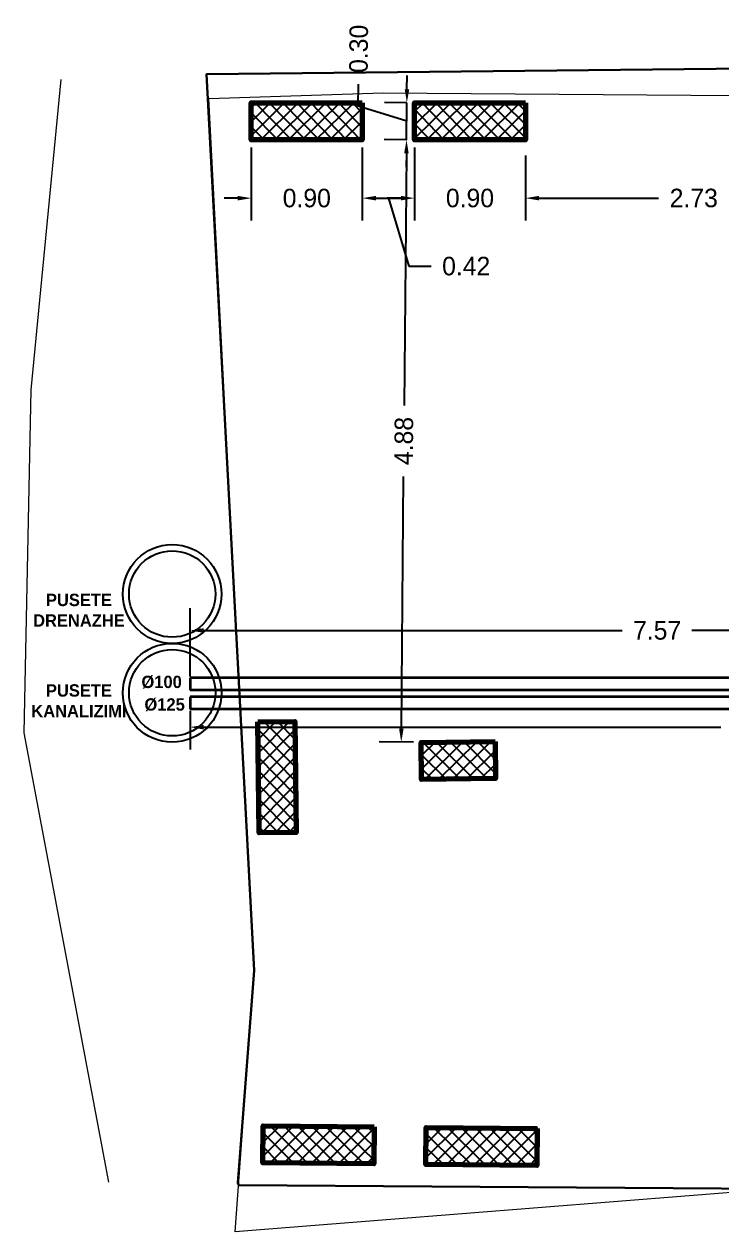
# Model space of a CAD drawing. Header units: metres. Extents: x 7512513 to 7512652, y 4692061 to 4692114.
# Drawn here: x 7512618.17 to 7512623.82, y 4692061.42 to 4692071.2 of the extents above; entities that cross this region are included whole.
import ezdxf

# ---------------------------------------------------------------- set-up
doc = ezdxf.new("R2010")
doc.units = ezdxf.units.M
for name, color, linetype, lineweight in [('0_Pen_No__20', 1, 'Continuous', 35), ('AA SHTYLLAT', 1, 'Continuous', 30), ('germimi vija', 64, 'Continuous', 0), ('Kanalizimi', 6, 'Continuous', 35)]:
    doc.layers.add(name, color=color, linetype=linetype, lineweight=lineweight)
doc.styles.get("Standard").update_dxf_attribs({"font": 'GOTHIC.TTF'})
doc.dimstyles.get("Standard").update_dxf_attribs({"dimtxt": 0.15, "dimasz": 0.11, "dimexe": 0.18, "dimexo": 0.0625, "dimgap": 0.09, "dimtad": 0, "dimzin": 0, "dimdsep": 46, "dimtxsty": 'Standard', "dimcen": 0.09, "dimadec": 0, "dimazin": 0, "dimtfac": 1, "dimtofl": 0, "dimtmove": 0, "dimatfit": 3, "dimfxl": 1, "dimtolj": 1, "dimtzin": 0, "dimarcsym": 0})

# ---------------------------------------------------------------- blocks, each defined once
blk = doc.blocks.new('*D95')
at = {"color": 0, "lineweight": -2, "transparency": 16777216}
for p, q in [((7512620.010499988, 4692070.203615032), (7512620.010578248, 4692069.614555643)), ((7512620.910499983, 4692070.203734603), (7512620.910578243, 4692069.614675214)), ((7512619.900554334, 4692069.794541026), (7512619.790554335, 4692069.794526412)), ((7512621.020554327, 4692069.794689826), (7512621.130554326, 4692069.794704439))]:
    blk.add_line(p, q, dxfattribs=at)
at = {"color": 0, "transparency": 16777216}
for points in [[(7512619.900551898, 4692069.81287436), (7512619.90055677, 4692069.776207693), (7512620.010554333, 4692069.794555641)], [(7512621.020551892, 4692069.813023159), (7512621.020556764, 4692069.776356492), (7512620.910554328, 4692069.794675211)]]:
    blk.add_solid(points, dxfattribs=at)
at = {"layer": 'Defpoints', "color": 0, "transparency": 16777216}
for p in [(7512620.010491684, 4692070.266115031), (7512620.910491679, 4692070.266234602), (7512620.910554328, 4692069.794675211)]:
    blk.add_point(p, dxfattribs=at)
at = {"color": 0, "transparency": 16777216, "insert": (7512620.460554331, 4692069.794615426), "char_height": 0.15, "attachment_point": 5, "rotation": 0.007612103533692986}
blk.add_mtext('\\A1;0.90', dxfattribs=at)
blk = doc.blocks.new('*D96')
at = {"color": 0, "lineweight": -2, "transparency": 16777216}
for p, q in [((7512620.910499982, 4692070.203734603), (7512620.910578242, 4692069.61467521)), ((7512621.33295549, 4692070.203790714), (7512621.33303375, 4692069.614731335)), ((7512621.020554326, 4692069.794689822), (7512621.223009836, 4692069.794716719)), ((7512621.121782081, 4692069.79470327), (7512621.287250974, 4692069.243406418)), ((7512621.287250974, 4692069.243406418), (7512621.467250973, 4692069.243430331))]:
    blk.add_line(p, q, dxfattribs=at)
at = {"color": 0, "transparency": 16777216}
for points in [[(7512621.020551891, 4692069.813023156), (7512621.020556763, 4692069.776356488), (7512620.910554327, 4692069.794675208)], [(7512621.223007401, 4692069.813050052), (7512621.223012272, 4692069.776383385), (7512621.333009835, 4692069.794731333)]]:
    blk.add_solid(points, dxfattribs=at)
at = {"layer": 'Defpoints', "color": 0, "transparency": 16777216}
for p in [(7512620.910491678, 4692070.266234602), (7512621.332947186, 4692070.266290713, 632.863), (7512621.333009835, 4692069.794731333)]:
    blk.add_point(p, dxfattribs=at)
at = {"color": 0, "transparency": 16777216, "insert": (7512621.752628265, 4692069.243468245), "char_height": 0.15, "attachment_point": 5, "rotation": 0.007612059085924756}
blk.add_mtext('\\A1;0.42', dxfattribs=at)
blk = doc.blocks.new('*D97')
at = {"color": 0, "lineweight": -2, "transparency": 16777216}
for p, q in [((7512621.33295549, 4692070.203790714), (7512621.33303375, 4692069.614731337)), ((7512622.232963785, 4692070.141410287), (7512622.233033741, 4692069.614850907)), ((7512621.223009836, 4692069.79471672), (7512621.113009837, 4692069.794702107)), ((7512622.343009826, 4692069.794865519), (7512622.453009824, 4692069.794880133))]:
    blk.add_line(p, q, dxfattribs=at)
at = {"color": 0, "transparency": 16777216}
for points in [[(7512621.223007401, 4692069.813050054), (7512621.223012272, 4692069.776383387), (7512621.333009835, 4692069.794731335)], [(7512622.34300739, 4692069.813198852), (7512622.343012262, 4692069.776532185), (7512622.233009826, 4692069.794850904)]]:
    blk.add_solid(points, dxfattribs=at)
at = {"layer": 'Defpoints', "color": 0, "transparency": 16777216}
for p in [(7512621.332947186, 4692070.266290713, 632.863), (7512622.232955481, 4692070.203910287, 632.863), (7512622.233009826, 4692069.794850904)]:
    blk.add_point(p, dxfattribs=at)
at = {"color": 0, "transparency": 16777216, "insert": (7512621.783009832, 4692069.79479112), "char_height": 0.15, "attachment_point": 5, "rotation": 0.007612059085924756}
blk.add_mtext('\\A1;0.90', dxfattribs=at)
blk = doc.blocks.new('*D98')
at = {"color": 0, "lineweight": -2, "transparency": 16777216}
for p, q in [((7512622.232963785, 4692070.141410287), (7512622.233033741, 4692069.614850905)), ((7512624.960773232, 4692070.20427267), (7512624.960851492, 4692069.61521331)), ((7512622.343009826, 4692069.794865517), (7512623.311541408, 4692069.794994192)), ((7512624.850827578, 4692069.795198695), (7512623.882295993, 4692069.79507002))]:
    blk.add_line(p, q, dxfattribs=at)
at = {"color": 0, "transparency": 16777216}
for points in [[(7512622.34300739, 4692069.81319885), (7512622.343012262, 4692069.776532183), (7512622.233009826, 4692069.794850903)], [(7512624.850825143, 4692069.813532028), (7512624.850830015, 4692069.776865361), (7512624.960827578, 4692069.795213308)]]:
    blk.add_solid(points, dxfattribs=at)
at = {"layer": 'Defpoints', "color": 0, "transparency": 16777216}
for p in [(7512624.960764929, 4692070.266772669, 632.863), (7512622.232955481, 4692070.203910287, 632.863), (7512624.960827578, 4692069.795213308)]:
    blk.add_point(p, dxfattribs=at)
at = {"color": 0, "transparency": 16777216, "insert": (7512623.596918702, 4692069.795032105), "char_height": 0.15, "attachment_point": 5, "rotation": 0.007612059085924756}
blk.add_mtext('\\A1;2.73', dxfattribs=at)
blk = doc.blocks.new('*D106')
at = {"color": 0, "lineweight": -2, "transparency": 16777216}
for p, q in [((7512621.270449599, 4692070.266840064), (7512621.088816746, 4692070.268436609)), ((7512621.267842934, 4692070.156858726), (7512621.249885106, 4692068.113864851)), ((7512621.22689443, 4692065.49830302), (7512621.244852258, 4692067.541296895)), ((7512621.324904718, 4692065.387437264), (7512621.045934525, 4692065.3898894))]:
    blk.add_line(p, q, dxfattribs=at)
at = {"color": 0, "transparency": 16777216}
for points in [[(7512621.24951031, 4692070.157019869), (7512621.28617556, 4692070.156697583), (7512621.268809793, 4692070.266854478)], [(7512621.208561805, 4692065.498464163), (7512621.245227056, 4692065.498141877), (7512621.225927572, 4692065.388307269)]]:
    blk.add_solid(points, dxfattribs=at)
at = {"layer": 'Defpoints', "color": 0, "transparency": 16777216}
for p in [(7512621.268809793, 4692070.266854478), (7512621.332947185, 4692070.266290713, 632.863), (7512621.387402304, 4692065.386887913)]:
    blk.add_point(p, dxfattribs=at)
at = {"color": 0, "transparency": 16777216, "insert": (7512621.247368683, 4692067.827580875), "char_height": 0.15, "attachment_point": 5, "rotation": 89.49638552502603}
blk.add_mtext('\\A1;4.88', dxfattribs=at)
blk = doc.blocks.new('*D107')
at = {"color": 0, "lineweight": -2, "transparency": 16777216}
for p, q in [((7512620.877408786, 4692070.538431147), (7512620.878990917, 4692070.718424194)), ((7512621.272413433, 4692070.676826701), (7512621.273380291, 4692070.786822451)), ((7512621.270128185, 4692070.416842714), (7512620.877408786, 4692070.538431147)), ((7512621.270409743, 4692070.566840064), (7512621.091453528, 4692070.568413081)), ((7512621.268809794, 4692070.266854478), (7512621.271446574, 4692070.56683095)), ((7512621.270449599, 4692070.266840064), (7512621.088816748, 4692070.268436609)), ((7512621.267842936, 4692070.156858726), (7512621.266876078, 4692070.046862977))]:
    blk.add_line(p, q, dxfattribs=at)
at = {"color": 0, "transparency": 16777216}
for points in [[(7512621.254080808, 4692070.676987844), (7512621.290746058, 4692070.676665558), (7512621.271446574, 4692070.56683095)], [(7512621.249510312, 4692070.157019869), (7512621.286175562, 4692070.156697583), (7512621.268809794, 4692070.266854478)]]:
    blk.add_solid(points, dxfattribs=at)
at = {"layer": 'Defpoints', "color": 0, "transparency": 16777216}
for p in [(7512621.271446574, 4692070.56683095), (7512621.332907329, 4692070.566290712, 632.863), (7512621.332947185, 4692070.266290713, 632.863)]:
    blk.add_point(p, dxfattribs=at)
at = {"color": 0, "transparency": 16777216, "insert": (7512620.881503309, 4692071.004249319), "char_height": 0.15, "attachment_point": 5, "rotation": 89.49638552502603}
blk.add_mtext('\\A1;0.30', dxfattribs=at)
blk = doc.blocks.new('*D112')
at = {"color": 0, "lineweight": -2, "transparency": 16777216}
for p, q in [((7512619.514432599, 4692065.921461702), (7512619.514432599, 4692066.472760632)), ((7512627.085292257, 4692065.921461701), (7512627.085292257, 4692066.472760632)), ((7512619.624432599, 4692066.292760632), (7512623.017646248, 4692066.292760632)), ((7512626.975292257, 4692066.292760632), (7512623.582078607, 4692066.292760632))]:
    blk.add_line(p, q, dxfattribs=at)
at = {"color": 0, "transparency": 16777216}
for points in [[(7512619.624432599, 4692066.311093966), (7512619.624432599, 4692066.274427298), (7512619.514432599, 4692066.292760632)], [(7512626.975292257, 4692066.311093966), (7512626.975292257, 4692066.274427298), (7512627.085292257, 4692066.292760632)]]:
    blk.add_solid(points, dxfattribs=at)
at = {"layer": 'Defpoints', "color": 0, "transparency": 16777216}
for p in [(7512627.085292257, 4692066.292760632), (7512619.514432599, 4692065.858961702), (7512627.085292257, 4692065.858961701)]:
    blk.add_point(p, dxfattribs=at)
at = {"color": 0, "transparency": 16777216, "insert": (7512623.299862428, 4692066.292760632), "char_height": 0.15, "attachment_point": 5}
blk.add_mtext('\\A1;7.57', dxfattribs=at)
blk = doc.blocks.new('*D115')
at = {"color": 0, "lineweight": -2, "transparency": 16777216}
for p, q in [((7512619.514432599, 4692065.643218639), (7512619.514432599, 4692065.329913833)), ((7512628.689376987, 4692065.643218639), (7512628.689376987, 4692065.329913833)), ((7512619.624432599, 4692065.509913833), (7512623.817292284, 4692065.509913833)), ((7512628.579376986, 4692065.509913833), (7512624.386517301, 4692065.509913833))]:
    blk.add_line(p, q, dxfattribs=at)
at = {"color": 0, "transparency": 16777216}
for points in [[(7512619.624432599, 4692065.528247166), (7512619.624432599, 4692065.491580499), (7512619.514432599, 4692065.509913833)], [(7512628.579376986, 4692065.528247166), (7512628.579376986, 4692065.491580499), (7512628.689376987, 4692065.509913833)]]:
    blk.add_solid(points, dxfattribs=at)
at = {"layer": 'Defpoints', "color": 0, "transparency": 16777216}
for p in [(7512619.514432599, 4692065.705718639), (7512628.689376987, 4692065.705718639), (7512628.689376987, 4692065.509913833)]:
    blk.add_point(p, dxfattribs=at)
at = {"color": 0, "transparency": 16777216, "insert": (7512624.101904793, 4692065.509913833), "char_height": 0.15, "attachment_point": 5}
blk.add_mtext('\\A1;9.17', dxfattribs=at)

msp = doc.modelspace()

# ---------------------------------------------------------------- hatches: boundary and pattern name
h = msp.add_hatch()
h.set_pattern_fill('ANSI37', color=256, scale=0.025)
h.set_pattern_definition([(45, (0, 0), (-0.05612660075668222, 0.05612660075668222), []), (135, (0, 0), (-0.05612660075668222, -0.0561266007566822), [])])
h.paths.add_polyline_path([(7512620.91045182, 4692070.566234601), (7512620.910491679, 4692070.266234602), (7512620.010491684, 4692070.266115031), (7512620.010451827, 4692070.566115032)])
h.paths.add_polyline_path([(7512622.232907325, 4692070.566410278), (7512622.232947178, 4692070.266410279), (7512621.332947187, 4692070.266290714), (7512621.332907331, 4692070.566290713)])
h.paths.add_polyline_path([(7512625.560725071, 4692070.566852379), (7512625.560764926, 4692070.26685238), (7512624.96076493, 4692070.26677267), (7512624.960725076, 4692070.566772667)])
h.paths.add_polyline_path([(7512630.185771275, 4692070.566115032), (7512630.185360534, 4692070.266115312), (7512629.285361379, 4692070.267347529), (7512629.285772119, 4692070.567347248)])
h.paths.add_polyline_path([(7512630.094990373, 4692065.05900297), (7512629.795006983, 4692065.055846191), (7512629.788693423, 4692065.655812972), (7512630.088676814, 4692065.658969752)])
h.paths.add_polyline_path([(7512621.987369087, 4692065.393201475), (7512621.990525868, 4692065.093218083), (7512621.390559086, 4692065.086904525), (7512621.387402305, 4692065.386887915)])
h.paths.add_polyline_path([(7512620.063842455, 4692065.553476618), (7512620.363825846, 4692065.556633395), (7512620.373296184, 4692064.656683222), (7512620.073312795, 4692064.653526445)])
h.paths.add_polyline_path([(7512625.687166488, 4692062.223288537), (7512625.684547251, 4692061.923299973), (7512625.084570119, 4692061.928538446), (7512625.087189356, 4692062.228527012)])
h = msp.add_hatch()
h.set_pattern_fill('ANSI37', color=256, scale=0.025)
h.set_pattern_definition([(45, (-9.275791427120566, 0.1024997401982546), (-0.05612660075668222, 0.05612660075668222), []), (135, (-9.275791427120566, 0.1024997401982546), (-0.05612660075668222, -0.0561266007566822), [])])
h.paths.add_polyline_path([(7512620.105737947, 4692062.280489628), (7512621.003089514, 4692062.272669625), (7512621.003089514, 4692061.972658233), (7512620.103123685, 4692061.980501018)])
h = msp.add_hatch()
h.set_pattern_fill('ANSI37', color=256, scale=0.025)
h.set_pattern_definition([(45, (-7.954024603590369, 0.0899692066013813), (-0.05612660075668222, 0.05612660075668222), []), (135, (-7.954024603590369, 0.0899692066013813), (-0.05612660075668222, -0.0561266007566822), [])])
h.paths.add_polyline_path([(7512621.42750477, 4692062.267959095), (7512622.324856337, 4692062.260139092), (7512622.324856337, 4692061.960127699), (7512621.424890509, 4692061.967970484)])

# ---------------------------------------------------------------- linework, layer by layer
at = {"color": 5, "lineweight": 30, "flags": 128}
msp.add_lwpolyline([(7512619.902309641, 4692061.820375717), (7512620.032763263, 4692063.538887053), (7512619.647988521, 4692070.799030655), (7512630.229698883, 4692070.910383896), (7512630.860137297, 4692061.725769469), (7512619.910097251, 4692061.801555499)], close=True, dxfattribs=at)
at = {"elevation": 630.6029999999998}
msp.add_lwpolyline([(7512621.42750477, 4692062.267959095), (7512622.324833118, 4692062.267959095), (7512622.324833118, 4692061.960060031), (7512621.42750477, 4692061.960060031)], close=True, dxfattribs=at)
for centre, radius in [((7512619.369666759, 4692066.588419184), 0.4), ((7512619.369666759, 4692066.588419184), 0.35), ((7512619.369666759, 4692065.788419183), 0.4), ((7512619.369666759, 4692065.788419183), 0.35)]:
    msp.add_circle(centre, radius)
at = {"layer": '0_Pen_No__20', "lineweight": 5, "flags": 128}
msp.add_lwpolyline([(7512619.666494735, 4692070.601251994), (7512621.078659428, 4692070.648962633), (7512631.769690914, 4692070.565856258), (7512631.935916889, 4692063.932288059), (7512631.978327761, 4692061.899776974), (7512626.013395643, 4692061.908988259), (7512619.880855799, 4692061.42220796), (7512620.032743666, 4692063.5392649)], close=True, dxfattribs=at)
at = {"layer": 'AA SHTYLLAT', "color": 18, "lineweight": 100, "true_color": 0x000000}
for points in [[(7512620.91045182, 4692070.566234601), (7512620.910491679, 4692070.266234602), (7512620.010491684, 4692070.266115031), (7512620.010451827, 4692070.566115032)], [(7512620.063842455, 4692065.553476618), (7512620.363825846, 4692065.556633395), (7512620.373296184, 4692064.656683222), (7512620.073312795, 4692064.653526445)], [(7512621.987369087, 4692065.393201475), (7512621.990525868, 4692065.093218083), (7512621.390559086, 4692065.086904525), (7512621.387402305, 4692065.386887915)]]:
    msp.add_lwpolyline(points, close=True, dxfattribs=at)
for points, elevation in [([(7512622.232907325, 4692070.566410278), (7512622.232947178, 4692070.266410279), (7512621.332947187, 4692070.266290714), (7512621.332907331, 4692070.566290713)], 632.863), ([(7512621.005703179, 4692062.272578976), (7512621.003066296, 4692061.972590565), (7512620.103101064, 4692061.980501217), (7512620.105737947, 4692062.280489628)], 630.6029999999998), ([(7512622.327470003, 4692062.260048443), (7512622.324833118, 4692061.960060031), (7512621.424867885, 4692061.967970681), (7512621.42750477, 4692062.267959095)], 630.6029999999998)]:
    msp.add_lwpolyline(points, close=True, dxfattribs=dict(at, elevation=elevation))
at = {"layer": 'germimi vija', "elevation": -1.961999999999989, "flags": 128}
msp.add_lwpolyline([(7512618.856248398, 4692061.8235816), (7512618.169815957, 4692065.464891552), (7512618.22707045, 4692068.241489996), (7512618.469056867, 4692070.756441136)], dxfattribs=at)
at = {"layer": 'Kanalizimi'}
for points in [[(7512627.075292258, 4692065.908961702), (7512619.514432599, 4692065.908961702)], [(7512619.514432599, 4692065.908961702), (7512619.514432599, 4692065.808961703)], [(7512627.075292258, 4692065.808961703), (7512619.514432599, 4692065.808961703)], [(7512628.679376987, 4692065.755718639), (7512619.514432599, 4692065.755718639)], [(7512619.514432599, 4692065.755718639), (7512619.514432599, 4692065.655718639)], [(7512628.679376987, 4692065.655718639), (7512619.514432599, 4692065.655718639)]]:
    msp.add_lwpolyline(points, dxfattribs=at)

# ---------------------------------------------------------------- texts
at = {"char_height": 0.1, "attachment_point": 1}
for s, insert in [('\\pxqc;{\\fCentury Gothic|b1|i0|c0|p34;PUSETE DRENAZHE}', (7512618.474376661, 4692066.590508247)), ('\\pxqc;{\\fCentury Gothic|b1|i0|c0|p34;PUSETE KANALIZIMI}', (7512618.474376661, 4692065.857357774))]:
    msp.add_mtext_dynamic_manual_height_columns(s, width=0.2791284029372036, gutter_width=0.5, heights=[0], dxfattribs=dict(at, insert=insert))
at = {"color": 6, "char_height": 0.1, "attachment_point": 1}
for s, width, insert in [('\\pxqc;{\\fCentury Gothic|b1|i0|c0|p34;%%C100}', 0.2791284029372036, (7512619.144476536, 4692065.926674861)), ('\\pxqc;{\\fCentury Gothic|b1|i0|c0|p34;%%C125}', 0.1, (7512619.258343631, 4692065.743779977))]:
    msp.add_mtext_dynamic_manual_height_columns(s, width=width, gutter_width=0.5, heights=[0], dxfattribs=dict(at, insert=insert))

# ---------------------------------------------------------------- dimensions: what is measured, and where the dimension line sits
for base, p1, p2, angle, picture, middle in [((7512621.271446574, 4692070.56683095), (7512621.332947187, 4692070.266290714, 632.863), (7512621.332907331, 4692070.566290713, 632.863), 269.496385525026, '*D107', (7512620.879781984, 4692070.808420719)), ((7512621.333009835, 4692069.794731333), (7512620.910491679, 4692070.266234602), (7512621.332947187, 4692070.266290714, 632.863), 180.0076120590859, '*D96', (7512621.557250972, 4692069.243442289)), ((7512621.268809793, 4692070.266854478), (7512621.387402305, 4692065.386887915), (7512621.332947187, 4692070.266290714, 632.863), 269.496385525026, '*D106', (7512621.247368683, 4692067.827580875)), ((7512622.233009826, 4692069.794850904), (7512621.332947187, 4692070.266290714, 632.863), (7512622.232955482, 4692070.203910287, 632.863), 180.0076120590859, '*D97', (7512621.783009832, 4692069.79479112)), ((7512624.960827578, 4692069.795213308), (7512622.232955482, 4692070.203910287, 632.863), (7512624.96076493, 4692070.26677267, 632.863), 180.0076120590859, '*D98', (7512623.596918702, 4692069.795032105))]:
    dim = msp.add_linear_dim(base=base, p1=p1, p2=p2, angle=angle, dimstyle='Standard', override={"dimtmove": 1})
    dim.commit()
    dim.dimension.update_dxf_attribs({"geometry": picture, "text_midpoint": middle})
dim = msp.add_aligned_dim(p1=(7512620.010491684, 4692070.266115031), p2=(7512620.910491679, 4692070.266234602), distance=-0.47155939458731544, dimstyle='Standard')
dim.commit()
dim.dimension.update_dxf_attribs({"geometry": '*D95', "text_midpoint": (7512620.460554331, 4692069.794615426)})
at = {"color": 6}
dim = msp.add_linear_dim(base=(7512627.085292257, 4692066.292760632), p1=(7512619.514432599, 4692065.858961702), p2=(7512627.085292257, 4692065.858961701), dimstyle='Standard', dxfattribs=at)
dim.commit()
dim.dimension.update_dxf_attribs({"geometry": '*D112', "text_midpoint": (7512623.299862428, 4692066.292760632)})
dim = msp.add_aligned_dim(p1=(7512619.514432599, 4692065.705718639), p2=(7512628.689376987, 4692065.705718639), distance=-0.1958048064261675, dimstyle='Standard', dxfattribs=at)
dim.commit()
dim.dimension.update_dxf_attribs({"geometry": '*D115', "text_midpoint": (7512624.101904793, 4692065.509913833)})

doc.saveas('drawing.dxf')
